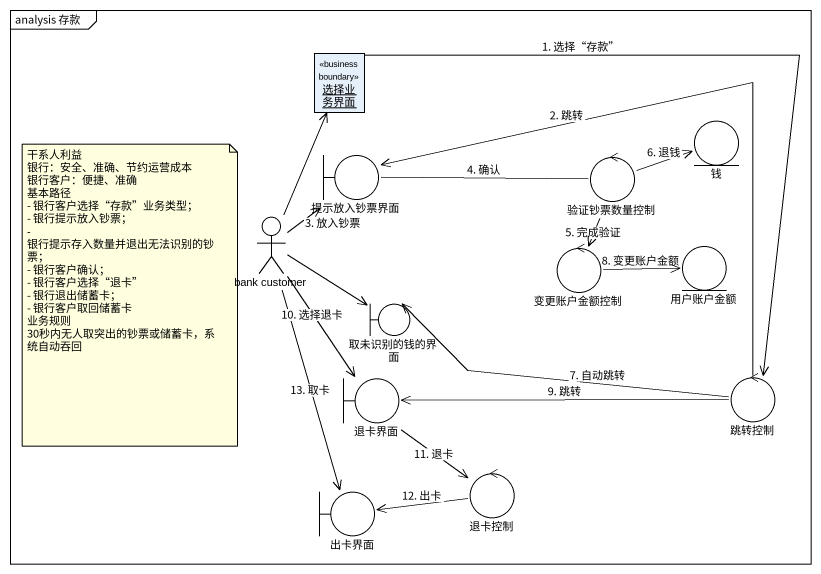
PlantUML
@startuml
mainframe analysis 存款
allowmixing
hide circle
hide empty members
object 选择业务界面 <<business boundary>>
entity 钱
boundary 提示放入钞票界面
control 验证钞票数量控制
actor "bank customer" as bank_customer
control 变更账户金额控制
entity 用户账户金额
boundary 取未识别的钱的界面
boundary 退卡界面
control 跳转控制
boundary 出卡界面
control 退卡控制
选择业务界面 --> 跳转控制 : 1. 选择“存款”
提示放入钞票界面 -right- 验证钞票数量控制 : 4. 确认
验证钞票数量控制 -right-> 钱 : 6. 退钱
验证钞票数量控制 --> 变更账户金额控制 : 5. 完成验证
bank_customer -up-> 选择业务界面
bank_customer -up-> 提示放入钞票界面 : 3. 放入钞票
bank_customer -right-> 取未识别的钱的界面
bank_customer --> 退卡界面 : 10. 选择退卡
bank_customer --> 出卡界面 : 13. 取卡
变更账户金额控制 -right-> 用户账户金额 : 8. 变更账户金额
退卡界面 --> 退卡控制 : 11. 退卡
跳转控制 -left-> 提示放入钞票界面 : 2. 跳转
跳转控制 -left-> 取未识别的钱的界面 : 7. 自动跳转
跳转控制 -left-> 退卡界面 : 9. 跳转
退卡控制 -left-> 出卡界面 : 12. 出卡
note as N1
  干系人利益
  银行：安全、准确、节约运营成本
  银行客户：便捷、准确
  基本路径
  - 银行客户选择“存款”业务类型；
  - 银行提示放入钞票；
  - 银行提示存入数量并退出无法识别的钞票；
  - 银行客户确认；
  - 银行客户选择“退卡”
  - 银行退出储蓄卡；
  - 银行客户取回储蓄卡
  业务规则
  30秒内无人取突出的钞票或储蓄卡，系统自动吞回
end note
@enduml
